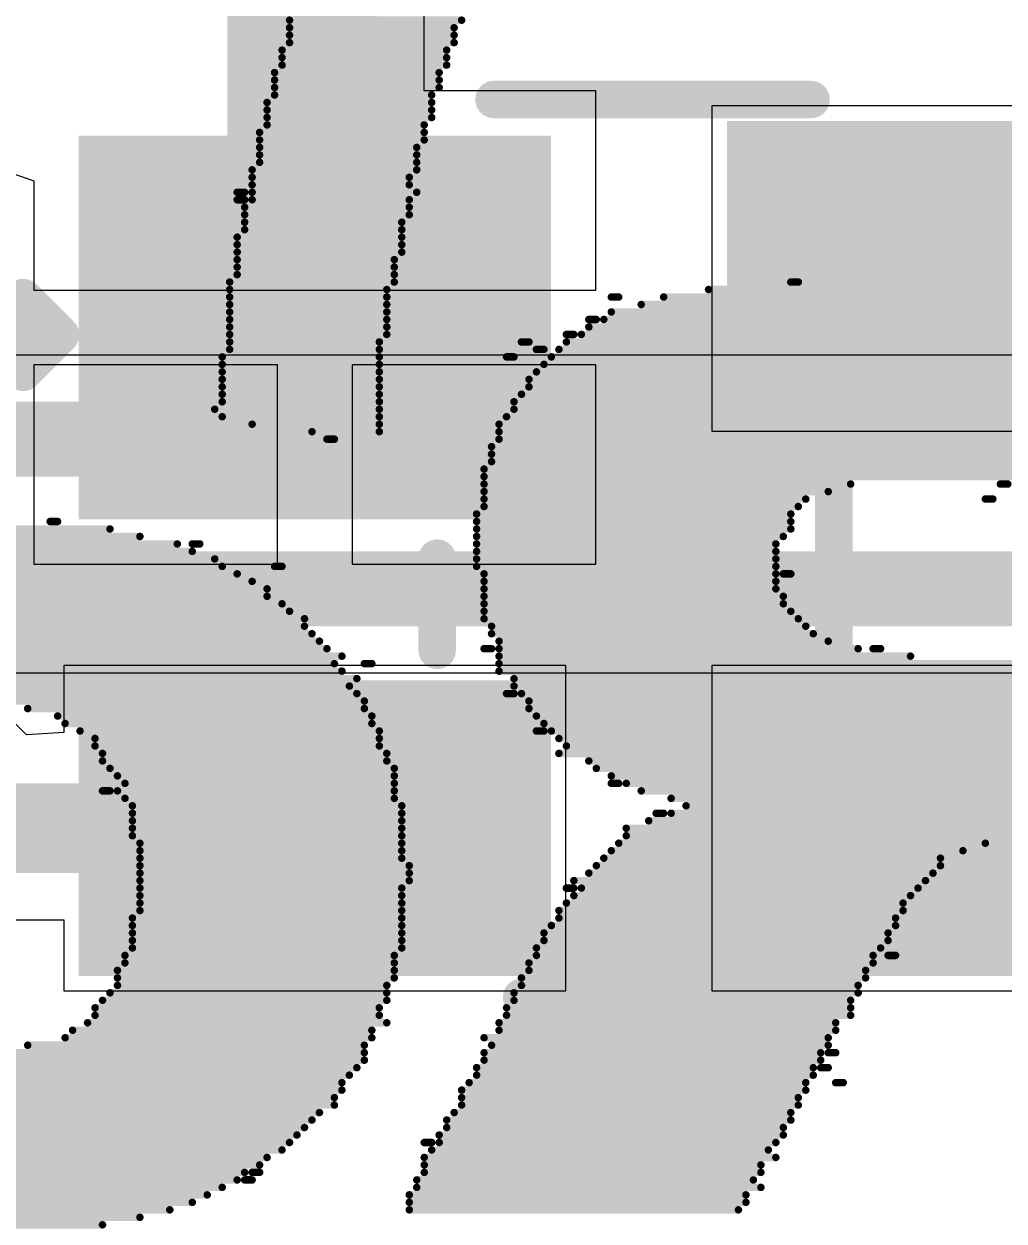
# Model space of a CAD drawing. Header units: millimetres. Extents: x -0.42 to 2.4, y -0.33 to 1.81.
# Drawn here: x 0.5075 to 0.6385, y 0.5815 to 0.7415 of the extents above; entities that cross this region are included whole.
import ezdxf

# ---------------------------------------------------------------- set-up
doc = ezdxf.new("R2010")
doc.units = ezdxf.units.MM
doc.header["$MEASUREMENT"] = 0
for name, color, linetype in [('BottomLayer', 5, 'Continuous'), ('BottomOverlay', 54, 'Continuous'), ('TopLayer', 1, 'Continuous'), ('TopOverlay', 2, 'Continuous'), ('TopPaste', 8, 'Continuous'), ('TopSolder', 216, 'Continuous')]:
    doc.layers.add(name, color=color, linetype=linetype)

# ---------------------------------------------------------------- blocks, each defined once
blk = doc.blocks.new('SOT_143_4__39')
at = {"layer": 'TopLayer'}
for points in [[(0.11417, 0.02362), (0.11417, -0.00787), (0.05906, -0.00787), (0.05906, 0.02362)], [(0.02756, 0.02165), (0.02756, -0.02165), (-0.02756, -0.02165), (-0.02756, 0.02165)], [(0.02756, -0.05118), (0.02756, -0.08268), (-0.02756, -0.08268), (-0.02756, -0.05118)], [(0.11417, -0.05118), (0.11417, -0.08268), (0.05906, -0.08268), (0.05906, -0.05118)]]:
    blk.add_hatch(color=1, dxfattribs=at).paths.add_polyline_path(points)
at = {"layer": 'TopPaste'}
for points in [[(0.11417, 0.02362), (0.11417, -0.00787), (0.05906, -0.00787), (0.05906, 0.02362)], [(0.02756, 0.02165), (0.02756, -0.02165), (-0.02756, -0.02165), (-0.02756, 0.02165)], [(0.02756, -0.05118), (0.02756, -0.08268), (-0.02756, -0.08268), (-0.02756, -0.05118)], [(0.11417, -0.05118), (0.11417, -0.08268), (0.05906, -0.08268), (0.05906, -0.05118)]]:
    blk.add_hatch(color=8, dxfattribs=at).paths.add_polyline_path(points)
at = {"layer": 'TopSolder'}
for points in [[(0.11817, 0.02762), (0.11817, -0.01187), (0.05506, -0.01187), (0.05506, 0.02762)], [(0.03156, 0.02565), (0.03156, -0.02565), (-0.03156, -0.02565), (-0.03156, 0.02565)], [(0.03156, -0.04718), (0.03156, -0.08668), (-0.03156, -0.08668), (-0.03156, -0.04718)], [(0.11817, -0.04718), (0.11817, -0.08668), (0.05506, -0.08668), (0.05506, -0.04718)]]:
    blk.add_hatch(color=216, dxfattribs=at).paths.add_polyline_path(points)
at = {"layer": 'TopOverlay', "const_width": 0.005}
for points in [[(0.02394, 0.03047), (0.06632, 0.03047)], [(-0.039, 0.004), (-0.034, -0.001)], [(-0.039, -0.006), (-0.039, 0.004)], [(-0.039, -0.006), (-0.034, -0.001)], [(0.06936, -0.04241), (0.06936, -0.01678)], [(0.01634, -0.04315), (0.01634, -0.03082)], [(0.02762, -0.08953), (0.06289, -0.08953)]]:
    blk.add_lwpolyline(points, dxfattribs=at)
at = {"layer": 'TopOverlay', "const_width": 0.0025}
for points in [[(0.02269, 0.03047, 1), (0.02519, 0.03047, 1)], [(0.06507, 0.03047, 1), (0.06757, 0.03047, 1)], [(-0.04025, 0.004, 1), (-0.03775, 0.004, 1)], [(-0.04025, 0.004, 1), (-0.03775, 0.004, 1)], [(-0.03525, -0.001, 1), (-0.03275, -0.001, 1)], [(-0.03525, -0.001, 1), (-0.03275, -0.001, 1)], [(-0.04025, -0.006, 1), (-0.03775, -0.006, 1)], [(-0.04025, -0.006, 1), (-0.03775, -0.006, 1)], [(0.06811, -0.01678, 1), (0.07061, -0.01678, 1)], [(0.01509, -0.03082, 1), (0.01759, -0.03082, 1)], [(0.06811, -0.04241, 1), (0.07061, -0.04241, 1)], [(0.01509, -0.04315, 1), (0.01759, -0.04315, 1)], [(0.02637, -0.08953, 1), (0.02887, -0.08953, 1)], [(0.06164, -0.08953, 1), (0.06414, -0.08953, 1)]]:
    blk.add_lwpolyline(points, format="xyb", close=True, dxfattribs=at)

msp = doc.modelspace()

# ---------------------------------------------------------------- linework, layer by layer
at = {"layer": 'BottomLayer'}
for p, q in [((0.65235, 0.69722), (0.47845, 0.69722)), ((0.47745, 0.65478), (0.64316, 0.65478))]:
    msp.add_line(p, q, dxfattribs=at)
at = {"layer": 'BottomLayer', "const_width": 0.01}
for points in [[(0.4738, 0.686), (0.657, 0.686)], [(0.4728, 0.666), (0.6478, 0.666)]]:
    msp.add_lwpolyline(points, dxfattribs=at)
at = {"layer": 'BottomOverlay', "const_width": 0.001}
for points in [[(0.543, 0.742), (0.566, 0.742)], [(0.543, 0.741), (0.565, 0.741)], [(0.543, 0.74), (0.565, 0.74)], [(0.543, 0.739), (0.565, 0.739)], [(0.542, 0.738), (0.564, 0.738)], [(0.542, 0.737), (0.564, 0.737)], [(0.542, 0.736), (0.564, 0.736)], [(0.541, 0.735), (0.563, 0.735)], [(0.541, 0.734), (0.563, 0.734)], [(0.541, 0.733), (0.563, 0.733)], [(0.54, 0.731), (0.562, 0.731)], [(0.541, 0.732), (0.562, 0.732)], [(0.54, 0.73), (0.562, 0.73)], [(0.54, 0.729), (0.562, 0.729)], [(0.54, 0.728), (0.561, 0.728)], [(0.539, 0.727), (0.561, 0.727)], [(0.539, 0.726), (0.561, 0.726)], [(0.539, 0.725), (0.56, 0.725)], [(0.539, 0.724), (0.56, 0.724)], [(0.539, 0.723), (0.56, 0.723)], [(0.538, 0.722), (0.56, 0.722)], [(0.538, 0.721), (0.559, 0.721)], [(0.538, 0.72), (0.559, 0.72)], [(0.536, 0.719), (0.537, 0.719)], [(0.536, 0.718), (0.537, 0.718)], [(0.538, 0.719), (0.56, 0.719)], [(0.538, 0.718), (0.559, 0.718)], [(0.537, 0.717), (0.559, 0.717)], [(0.537, 0.716), (0.559, 0.716)], [(0.537, 0.715), (0.558, 0.715)], [(0.537, 0.714), (0.558, 0.714)], [(0.536, 0.713), (0.558, 0.713)], [(0.536, 0.712), (0.558, 0.712)], [(0.536, 0.711), (0.558, 0.711)], [(0.536, 0.71), (0.557, 0.71)], [(0.536, 0.709), (0.557, 0.709)], [(0.535, 0.707), (0.557, 0.707)], [(0.536, 0.708), (0.557, 0.708)], [(0.61, 0.707), (0.611, 0.707)], [(0.535, 0.706), (0.556, 0.706)], [(0.599, 0.706), (0.681, 0.706)], [(0.535, 0.705), (0.556, 0.705)], [(0.535, 0.704), (0.556, 0.704)], [(0.586, 0.705), (0.587, 0.705)], [(0.59, 0.704), (0.681, 0.704)], [(0.593, 0.705), (0.681, 0.705)], [(0.535, 0.703), (0.556, 0.703)], [(0.535, 0.702), (0.556, 0.702)], [(0.583, 0.702), (0.584, 0.702)], [(0.585, 0.702), (0.681, 0.702)], [(0.586, 0.703), (0.681, 0.703)], [(0.535, 0.701), (0.556, 0.701)], [(0.583, 0.701), (0.681, 0.701)], [(0.535, 0.7), (0.556, 0.7)], [(0.535, 0.699), (0.555, 0.699)], [(0.574, 0.699), (0.575, 0.699)], [(0.58, 0.7), (0.581, 0.7)], [(0.58, 0.699), (0.681, 0.699)], [(0.582, 0.7), (0.681, 0.7)], [(0.535, 0.698), (0.555, 0.698)], [(0.576, 0.698), (0.577, 0.698)], [(0.579, 0.698), (0.681, 0.698)], [(0.534, 0.697), (0.555, 0.697)], [(0.534, 0.696), (0.555, 0.696)], [(0.572, 0.697), (0.573, 0.697)], [(0.577, 0.696), (0.681, 0.696)], [(0.578, 0.697), (0.681, 0.697)], [(0.534, 0.695), (0.555, 0.695)], [(0.534, 0.694), (0.555, 0.694)], [(0.575, 0.694), (0.681, 0.694)], [(0.576, 0.695), (0.681, 0.695)], [(0.534, 0.693), (0.555, 0.693)], [(0.575, 0.693), (0.681, 0.693)], [(0.534, 0.692), (0.555, 0.692)], [(0.534, 0.691), (0.555, 0.691)], [(0.573, 0.691), (0.681, 0.691)], [(0.574, 0.692), (0.681, 0.692)], [(0.533, 0.69), (0.555, 0.69)], [(0.573, 0.69), (0.681, 0.69)], [(0.534, 0.689), (0.555, 0.689)], [(0.538, 0.688), (0.555, 0.688)], [(0.571, 0.688), (0.681, 0.688)], [(0.572, 0.689), (0.681, 0.689)], [(0.546, 0.687), (0.555, 0.687)], [(0.548, 0.686), (0.549, 0.686)], [(0.571, 0.687), (0.681, 0.687)], [(0.571, 0.686), (0.681, 0.686)], [(0.57, 0.685), (0.681, 0.685)], [(0.57, 0.684), (0.681, 0.684)], [(0.57, 0.683), (0.681, 0.683)], [(0.569, 0.682), (0.681, 0.682)], [(0.569, 0.681), (0.681, 0.681)], [(0.569, 0.68), (0.618, 0.68)], [(0.638, 0.68), (0.639, 0.68)], [(0.569, 0.679), (0.615, 0.679)], [(0.569, 0.678), (0.612, 0.678)], [(0.636, 0.678), (0.637, 0.678)], [(0.569, 0.677), (0.611, 0.677)], [(0.511, 0.675), (0.512, 0.675)], [(0.568, 0.676), (0.61, 0.676)], [(0.568, 0.675), (0.61, 0.675)], [(0.492, 0.674), (0.519, 0.674)], [(0.568, 0.674), (0.61, 0.674)], [(0.485, 0.672), (0.528, 0.672)], [(0.489, 0.673), (0.523, 0.673)], [(0.53, 0.672), (0.531, 0.672)], [(0.568, 0.673), (0.609, 0.673)], [(0.568, 0.672), (0.608, 0.672)], [(0.48, 0.67), (0.533, 0.67)], [(0.483, 0.671), (0.53, 0.671)], [(0.568, 0.671), (0.608, 0.671)], [(0.568, 0.67), (0.608, 0.67)], [(0.477, 0.669), (0.534, 0.669)], [(0.541, 0.669), (0.542, 0.669)], [(0.568, 0.669), (0.608, 0.669)], [(0.475, 0.667), (0.538, 0.667)], [(0.476, 0.668), (0.536, 0.668)], [(0.569, 0.668), (0.608, 0.668)], [(0.569, 0.667), (0.608, 0.667)], [(0.609, 0.668), (0.61, 0.668)], [(0.472, 0.666), (0.54, 0.666)], [(0.569, 0.666), (0.608, 0.666)], [(0.47, 0.664), (0.542, 0.664)], [(0.472, 0.665), (0.54, 0.665)], [(0.569, 0.665), (0.609, 0.665)], [(0.569, 0.664), (0.609, 0.664)], [(0.468, 0.662), (0.545, 0.662)], [(0.469, 0.663), (0.543, 0.663)], [(0.569, 0.663), (0.61, 0.663)], [(0.569, 0.662), (0.611, 0.662)], [(0.467, 0.661), (0.545, 0.661)], [(0.57, 0.661), (0.612, 0.661)], [(0.465, 0.66), (0.546, 0.66)], [(0.465, 0.659), (0.547, 0.659)], [(0.57, 0.66), (0.613, 0.66)], [(0.571, 0.659), (0.615, 0.659)], [(0.464, 0.658), (0.548, 0.658)], [(0.569, 0.658), (0.57, 0.658)], [(0.571, 0.658), (0.619, 0.658)], [(0.621, 0.658), (0.622, 0.658)], [(0.462, 0.656), (0.549, 0.656)], [(0.463, 0.657), (0.55, 0.657)], [(0.553, 0.656), (0.554, 0.656)], [(0.571, 0.657), (0.626, 0.657)], [(0.571, 0.656), (0.681, 0.656)], [(0.461, 0.655), (0.55, 0.655)], [(0.461, 0.654), (0.552, 0.654)], [(0.571, 0.655), (0.681, 0.655)], [(0.573, 0.654), (0.681, 0.654)], [(0.461, 0.653), (0.551, 0.653)], [(0.573, 0.653), (0.681, 0.653)], [(0.46, 0.652), (0.552, 0.652)], [(0.46, 0.651), (0.553, 0.651)], [(0.572, 0.652), (0.573, 0.652)], [(0.574, 0.652), (0.681, 0.652)], [(0.575, 0.651), (0.681, 0.651)], [(0.508, 0.65), (0.553, 0.65)], [(0.575, 0.65), (0.681, 0.65)], [(0.512, 0.649), (0.554, 0.649)], [(0.513, 0.648), (0.554, 0.648)], [(0.576, 0.649), (0.681, 0.649)], [(0.577, 0.648), (0.681, 0.648)], [(0.515, 0.647), (0.555, 0.647)], [(0.517, 0.646), (0.555, 0.646)], [(0.576, 0.647), (0.577, 0.647)], [(0.578, 0.647), (0.681, 0.647)], [(0.579, 0.646), (0.681, 0.646)], [(0.517, 0.645), (0.555, 0.645)], [(0.58, 0.645), (0.681, 0.645)], [(0.518, 0.644), (0.556, 0.644)], [(0.518, 0.643), (0.556, 0.643)], [(0.579, 0.644), (0.681, 0.644)], [(0.583, 0.643), (0.681, 0.643)], [(0.519, 0.642), (0.557, 0.642)], [(0.584, 0.642), (0.681, 0.642)], [(0.52, 0.641), (0.557, 0.641)], [(0.521, 0.64), (0.557, 0.64)], [(0.586, 0.641), (0.681, 0.641)], [(0.586, 0.64), (0.587, 0.64)], [(0.588, 0.64), (0.681, 0.64)], [(0.518, 0.639), (0.519, 0.639)], [(0.52, 0.639), (0.557, 0.639)], [(0.521, 0.638), (0.557, 0.638)], [(0.59, 0.639), (0.681, 0.639)], [(0.594, 0.638), (0.681, 0.638)], [(0.522, 0.637), (0.558, 0.637)], [(0.596, 0.637), (0.681, 0.637)], [(0.522, 0.636), (0.558, 0.636)], [(0.522, 0.635), (0.558, 0.635)], [(0.591, 0.635), (0.681, 0.635)], [(0.592, 0.636), (0.593, 0.636)], [(0.594, 0.636), (0.681, 0.636)], [(0.522, 0.634), (0.558, 0.634)], [(0.588, 0.634), (0.681, 0.634)], [(0.522, 0.633), (0.558, 0.633)], [(0.523, 0.632), (0.558, 0.632)], [(0.587, 0.632), (0.636, 0.632)], [(0.588, 0.633), (0.681, 0.633)], [(0.523, 0.631), (0.558, 0.631)], [(0.523, 0.63), (0.558, 0.63)], [(0.585, 0.63), (0.63, 0.63)], [(0.586, 0.631), (0.633, 0.631)], [(0.523, 0.629), (0.559, 0.629)], [(0.584, 0.629), (0.63, 0.629)], [(0.523, 0.628), (0.559, 0.628)], [(0.523, 0.627), (0.559, 0.627)], [(0.581, 0.627), (0.628, 0.627)], [(0.583, 0.628), (0.629, 0.628)], [(0.523, 0.626), (0.558, 0.626)], [(0.58, 0.626), (0.581, 0.626)], [(0.582, 0.626), (0.627, 0.626)], [(0.523, 0.625), (0.558, 0.625)], [(0.523, 0.624), (0.558, 0.624)], [(0.58, 0.624), (0.625, 0.624)], [(0.581, 0.625), (0.626, 0.625)], [(0.522, 0.622), (0.558, 0.622)], [(0.523, 0.623), (0.558, 0.623)], [(0.579, 0.623), (0.625, 0.623)], [(0.579, 0.622), (0.624, 0.622)], [(0.522, 0.621), (0.558, 0.621)], [(0.578, 0.621), (0.624, 0.621)], [(0.522, 0.62), (0.558, 0.62)], [(0.522, 0.619), (0.558, 0.619)], [(0.577, 0.62), (0.623, 0.62)], [(0.577, 0.619), (0.623, 0.619)], [(0.522, 0.618), (0.558, 0.618)], [(0.576, 0.618), (0.622, 0.618)], [(0.521, 0.617), (0.557, 0.617)], [(0.521, 0.616), (0.557, 0.616)], [(0.575, 0.616), (0.621, 0.616)], [(0.576, 0.617), (0.621, 0.617)], [(0.623, 0.617), (0.624, 0.617)], [(0.52, 0.615), (0.557, 0.615)], [(0.52, 0.614), (0.557, 0.614)], [(0.574, 0.614), (0.62, 0.614)], [(0.575, 0.615), (0.62, 0.615)], [(0.52, 0.613), (0.556, 0.613)], [(0.574, 0.613), (0.619, 0.613)], [(0.518, 0.611), (0.556, 0.611)], [(0.519, 0.612), (0.556, 0.612)], [(0.573, 0.612), (0.619, 0.612)], [(0.573, 0.611), (0.618, 0.611)], [(0.517, 0.61), (0.555, 0.61)], [(0.572, 0.61), (0.618, 0.61)], [(0.516, 0.608), (0.556, 0.608)], [(0.517, 0.609), (0.555, 0.609)], [(0.571, 0.608), (0.616, 0.608)], [(0.572, 0.609), (0.618, 0.609)], [(0.513, 0.606), (0.554, 0.606)], [(0.514, 0.607), (0.554, 0.607)], [(0.569, 0.606), (0.615, 0.606)], [(0.571, 0.607), (0.616, 0.607)], [(0.508, 0.605), (0.553, 0.605)], [(0.57, 0.605), (0.615, 0.605)], [(0.46, 0.604), (0.553, 0.604)], [(0.46, 0.603), (0.553, 0.603)], [(0.569, 0.604), (0.614, 0.604)], [(0.569, 0.603), (0.614, 0.603)], [(0.615, 0.604), (0.616, 0.604)], [(0.461, 0.602), (0.552, 0.602)], [(0.568, 0.602), (0.613, 0.602)], [(0.614, 0.602), (0.615, 0.602)], [(0.462, 0.601), (0.551, 0.601)], [(0.462, 0.6), (0.55, 0.6)], [(0.567, 0.6), (0.612, 0.6)], [(0.568, 0.601), (0.613, 0.601)], [(0.616, 0.6), (0.617, 0.6)], [(0.462, 0.599), (0.55, 0.599)], [(0.464, 0.598), (0.549, 0.598)], [(0.566, 0.599), (0.612, 0.599)], [(0.566, 0.598), (0.611, 0.598)], [(0.464, 0.597), (0.549, 0.597)], [(0.566, 0.597), (0.611, 0.597)], [(0.465, 0.596), (0.547, 0.596)], [(0.466, 0.595), (0.546, 0.595)], [(0.564, 0.595), (0.61, 0.595)], [(0.565, 0.596), (0.61, 0.596)], [(0.468, 0.594), (0.545, 0.594)], [(0.564, 0.594), (0.609, 0.594)], [(0.469, 0.593), (0.544, 0.593)], [(0.47, 0.592), (0.543, 0.592)], [(0.561, 0.592), (0.562, 0.592)], [(0.563, 0.593), (0.609, 0.593)], [(0.563, 0.592), (0.608, 0.592)], [(0.471, 0.591), (0.542, 0.591)], [(0.472, 0.59), (0.54, 0.59)], [(0.561, 0.59), (0.608, 0.59)], [(0.562, 0.591), (0.607, 0.591)], [(0.473, 0.589), (0.539, 0.589)], [(0.561, 0.589), (0.606, 0.589)], [(0.475, 0.588), (0.537, 0.588)], [(0.477, 0.587), (0.536, 0.587)], [(0.537, 0.587), (0.538, 0.587)], [(0.538, 0.588), (0.539, 0.588)], [(0.56, 0.587), (0.605, 0.587)], [(0.561, 0.588), (0.606, 0.588)], [(0.479, 0.586), (0.534, 0.586)], [(0.56, 0.586), (0.606, 0.586)], [(0.481, 0.585), (0.532, 0.585)], [(0.483, 0.584), (0.53, 0.584)], [(0.559, 0.585), (0.604, 0.585)], [(0.559, 0.584), (0.604, 0.584)], [(0.486, 0.583), (0.527, 0.583)], [(0.489, 0.582), (0.523, 0.582)], [(0.559, 0.583), (0.603, 0.583)], [(0.494, 0.581), (0.518, 0.581)]]:
    msp.add_lwpolyline(points, dxfattribs=at)
at = {"layer": 'BottomOverlay', "const_width": 0.0005}
for points in [[(0.54275, 0.742, 1), (0.54325, 0.742, 1)], [(0.56575, 0.742, 1), (0.56625, 0.742, 1)], [(0.54275, 0.741, 1), (0.54325, 0.741, 1)], [(0.56475, 0.741, 1), (0.56525, 0.741, 1)], [(0.54275, 0.74, 1), (0.54325, 0.74, 1)], [(0.54275, 0.739, 1), (0.54325, 0.739, 1)], [(0.56475, 0.74, 1), (0.56525, 0.74, 1)], [(0.56475, 0.739, 1), (0.56525, 0.739, 1)], [(0.54175, 0.738, 1), (0.54225, 0.738, 1)], [(0.56375, 0.738, 1), (0.56425, 0.738, 1)], [(0.54175, 0.737, 1), (0.54225, 0.737, 1)], [(0.54175, 0.736, 1), (0.54225, 0.736, 1)], [(0.56375, 0.737, 1), (0.56425, 0.737, 1)], [(0.56375, 0.736, 1), (0.56425, 0.736, 1)], [(0.54075, 0.735, 1), (0.54125, 0.735, 1)], [(0.54075, 0.734, 1), (0.54125, 0.734, 1)], [(0.56275, 0.735, 1), (0.56325, 0.735, 1)], [(0.56275, 0.734, 1), (0.56325, 0.734, 1)], [(0.54075, 0.733, 1), (0.54125, 0.733, 1)], [(0.56275, 0.733, 1), (0.56325, 0.733, 1)], [(0.53975, 0.731, 1), (0.54025, 0.731, 1)], [(0.54075, 0.732, 1), (0.54125, 0.732, 1)], [(0.56175, 0.732, 1), (0.56225, 0.732, 1)], [(0.56175, 0.731, 1), (0.56225, 0.731, 1)], [(0.53975, 0.73, 1), (0.54025, 0.73, 1)], [(0.56175, 0.73, 1), (0.56225, 0.73, 1)], [(0.53975, 0.729, 1), (0.54025, 0.729, 1)], [(0.53975, 0.728, 1), (0.54025, 0.728, 1)], [(0.56075, 0.728, 1), (0.56125, 0.728, 1)], [(0.56175, 0.729, 1), (0.56225, 0.729, 1)], [(0.53875, 0.727, 1), (0.53925, 0.727, 1)], [(0.53875, 0.726, 1), (0.53925, 0.726, 1)], [(0.56075, 0.727, 1), (0.56125, 0.727, 1)], [(0.56075, 0.726, 1), (0.56125, 0.726, 1)], [(0.53875, 0.725, 1), (0.53925, 0.725, 1)], [(0.55975, 0.725, 1), (0.56025, 0.725, 1)], [(0.53875, 0.724, 1), (0.53925, 0.724, 1)], [(0.53875, 0.723, 1), (0.53925, 0.723, 1)], [(0.55975, 0.724, 1), (0.56025, 0.724, 1)], [(0.55975, 0.723, 1), (0.56025, 0.723, 1)], [(0.53775, 0.722, 1), (0.53825, 0.722, 1)], [(0.55975, 0.722, 1), (0.56025, 0.722, 1)], [(0.53775, 0.721, 1), (0.53825, 0.721, 1)], [(0.53775, 0.72, 1), (0.53825, 0.72, 1)], [(0.55875, 0.721, 1), (0.55925, 0.721, 1)], [(0.55875, 0.72, 1), (0.55925, 0.72, 1)], [(0.53575, 0.719, 1), (0.53625, 0.719, 1)], [(0.53575, 0.718, 1), (0.53625, 0.718, 1)], [(0.53675, 0.719, 1), (0.53725, 0.719, 1)], [(0.53675, 0.718, 1), (0.53725, 0.718, 1)], [(0.53775, 0.719, 1), (0.53825, 0.719, 1)], [(0.53775, 0.718, 1), (0.53825, 0.718, 1)], [(0.55875, 0.718, 1), (0.55925, 0.718, 1)], [(0.55975, 0.719, 1), (0.56025, 0.719, 1)], [(0.53675, 0.717, 1), (0.53725, 0.717, 1)], [(0.55875, 0.717, 1), (0.55925, 0.717, 1)], [(0.53675, 0.716, 1), (0.53725, 0.716, 1)], [(0.53675, 0.715, 1), (0.53725, 0.715, 1)], [(0.55775, 0.715, 1), (0.55825, 0.715, 1)], [(0.55875, 0.716, 1), (0.55925, 0.716, 1)], [(0.53675, 0.714, 1), (0.53725, 0.714, 1)], [(0.55775, 0.714, 1), (0.55825, 0.714, 1)], [(0.53575, 0.713, 1), (0.53625, 0.713, 1)], [(0.53575, 0.712, 1), (0.53625, 0.712, 1)], [(0.55775, 0.713, 1), (0.55825, 0.713, 1)], [(0.55775, 0.712, 1), (0.55825, 0.712, 1)], [(0.53575, 0.711, 1), (0.53625, 0.711, 1)], [(0.53575, 0.71, 1), (0.53625, 0.71, 1)], [(0.55675, 0.71, 1), (0.55725, 0.71, 1)], [(0.55775, 0.711, 1), (0.55825, 0.711, 1)], [(0.53575, 0.709, 1), (0.53625, 0.709, 1)], [(0.55675, 0.709, 1), (0.55725, 0.709, 1)], [(0.53475, 0.707, 1), (0.53525, 0.707, 1)], [(0.53575, 0.708, 1), (0.53625, 0.708, 1)], [(0.55675, 0.708, 1), (0.55725, 0.708, 1)], [(0.55675, 0.707, 1), (0.55725, 0.707, 1)], [(0.60975, 0.707, 1), (0.61025, 0.707, 1)], [(0.61075, 0.707, 1), (0.61125, 0.707, 1)], [(0.53475, 0.706, 1), (0.53525, 0.706, 1)], [(0.55575, 0.706, 1), (0.55625, 0.706, 1)], [(0.59875, 0.706, 1), (0.59925, 0.706, 1)], [(0.53475, 0.705, 1), (0.53525, 0.705, 1)], [(0.53475, 0.704, 1), (0.53525, 0.704, 1)], [(0.55575, 0.705, 1), (0.55625, 0.705, 1)], [(0.55575, 0.704, 1), (0.55625, 0.704, 1)], [(0.58575, 0.705, 1), (0.58625, 0.705, 1)], [(0.58675, 0.705, 1), (0.58725, 0.705, 1)], [(0.58975, 0.704, 1), (0.59025, 0.704, 1)], [(0.59275, 0.705, 1), (0.59325, 0.705, 1)], [(0.53475, 0.703, 1), (0.53525, 0.703, 1)], [(0.53475, 0.702, 1), (0.53525, 0.702, 1)], [(0.55575, 0.703, 1), (0.55625, 0.703, 1)], [(0.55575, 0.702, 1), (0.55625, 0.702, 1)], [(0.58275, 0.702, 1), (0.58325, 0.702, 1)], [(0.58375, 0.702, 1), (0.58425, 0.702, 1)], [(0.58475, 0.702, 1), (0.58525, 0.702, 1)], [(0.58575, 0.703, 1), (0.58625, 0.703, 1)], [(0.53475, 0.701, 1), (0.53525, 0.701, 1)], [(0.55575, 0.701, 1), (0.55625, 0.701, 1)], [(0.58275, 0.701, 1), (0.58325, 0.701, 1)], [(0.53475, 0.7, 1), (0.53525, 0.7, 1)], [(0.53475, 0.699, 1), (0.53525, 0.699, 1)], [(0.55475, 0.699, 1), (0.55525, 0.699, 1)], [(0.55575, 0.7, 1), (0.55625, 0.7, 1)], [(0.57375, 0.699, 1), (0.57425, 0.699, 1)], [(0.57475, 0.699, 1), (0.57525, 0.699, 1)], [(0.57975, 0.7, 1), (0.58025, 0.7, 1)], [(0.57975, 0.699, 1), (0.58025, 0.699, 1)], [(0.58075, 0.7, 1), (0.58125, 0.7, 1)], [(0.58175, 0.7, 1), (0.58225, 0.7, 1)], [(0.53475, 0.698, 1), (0.53525, 0.698, 1)], [(0.55475, 0.698, 1), (0.55525, 0.698, 1)], [(0.57575, 0.698, 1), (0.57625, 0.698, 1)], [(0.57675, 0.698, 1), (0.57725, 0.698, 1)], [(0.57875, 0.698, 1), (0.57925, 0.698, 1)], [(0.53375, 0.697, 1), (0.53425, 0.697, 1)], [(0.53375, 0.696, 1), (0.53425, 0.696, 1)], [(0.55475, 0.697, 1), (0.55525, 0.697, 1)], [(0.55475, 0.696, 1), (0.55525, 0.696, 1)], [(0.57175, 0.697, 1), (0.57225, 0.697, 1)], [(0.57275, 0.697, 1), (0.57325, 0.697, 1)], [(0.57675, 0.696, 1), (0.57725, 0.696, 1)], [(0.57775, 0.697, 1), (0.57825, 0.697, 1)], [(0.53375, 0.695, 1), (0.53425, 0.695, 1)], [(0.53375, 0.694, 1), (0.53425, 0.694, 1)], [(0.55475, 0.695, 1), (0.55525, 0.695, 1)], [(0.55475, 0.694, 1), (0.55525, 0.694, 1)], [(0.57475, 0.694, 1), (0.57525, 0.694, 1)], [(0.57575, 0.695, 1), (0.57625, 0.695, 1)], [(0.53375, 0.693, 1), (0.53425, 0.693, 1)], [(0.55475, 0.693, 1), (0.55525, 0.693, 1)], [(0.57475, 0.693, 1), (0.57525, 0.693, 1)], [(0.53375, 0.692, 1), (0.53425, 0.692, 1)], [(0.53375, 0.691, 1), (0.53425, 0.691, 1)], [(0.55475, 0.692, 1), (0.55525, 0.692, 1)], [(0.55475, 0.691, 1), (0.55525, 0.691, 1)], [(0.57275, 0.691, 1), (0.57325, 0.691, 1)], [(0.57375, 0.692, 1), (0.57425, 0.692, 1)], [(0.53275, 0.69, 1), (0.53325, 0.69, 1)], [(0.55475, 0.69, 1), (0.55525, 0.69, 1)], [(0.57275, 0.69, 1), (0.57325, 0.69, 1)], [(0.53375, 0.689, 1), (0.53425, 0.689, 1)], [(0.53775, 0.688, 1), (0.53825, 0.688, 1)], [(0.55475, 0.689, 1), (0.55525, 0.689, 1)], [(0.55475, 0.688, 1), (0.55525, 0.688, 1)], [(0.57075, 0.688, 1), (0.57125, 0.688, 1)], [(0.57175, 0.689, 1), (0.57225, 0.689, 1)], [(0.54575, 0.687, 1), (0.54625, 0.687, 1)], [(0.54775, 0.686, 1), (0.54825, 0.686, 1)], [(0.54875, 0.686, 1), (0.54925, 0.686, 1)], [(0.55475, 0.687, 1), (0.55525, 0.687, 1)], [(0.57075, 0.687, 1), (0.57125, 0.687, 1)], [(0.57075, 0.686, 1), (0.57125, 0.686, 1)], [(0.56975, 0.685, 1), (0.57025, 0.685, 1)], [(0.56975, 0.684, 1), (0.57025, 0.684, 1)], [(0.56975, 0.683, 1), (0.57025, 0.683, 1)], [(0.56875, 0.682, 1), (0.56925, 0.682, 1)], [(0.56875, 0.681, 1), (0.56925, 0.681, 1)], [(0.56875, 0.68, 1), (0.56925, 0.68, 1)], [(0.61775, 0.68, 1), (0.61825, 0.68, 1)], [(0.63775, 0.68, 1), (0.63825, 0.68, 1)], [(0.63875, 0.68, 1), (0.63925, 0.68, 1)], [(0.56875, 0.679, 1), (0.56925, 0.679, 1)], [(0.56875, 0.678, 1), (0.56925, 0.678, 1)], [(0.61175, 0.678, 1), (0.61225, 0.678, 1)], [(0.61475, 0.679, 1), (0.61525, 0.679, 1)], [(0.63575, 0.678, 1), (0.63625, 0.678, 1)], [(0.63675, 0.678, 1), (0.63725, 0.678, 1)], [(0.56875, 0.677, 1), (0.56925, 0.677, 1)], [(0.61075, 0.677, 1), (0.61125, 0.677, 1)], [(0.51075, 0.675, 1), (0.51125, 0.675, 1)], [(0.51175, 0.675, 1), (0.51225, 0.675, 1)], [(0.56775, 0.676, 1), (0.56825, 0.676, 1)], [(0.56775, 0.675, 1), (0.56825, 0.675, 1)], [(0.60975, 0.676, 1), (0.61025, 0.676, 1)], [(0.60975, 0.675, 1), (0.61025, 0.675, 1)], [(0.51875, 0.674, 1), (0.51925, 0.674, 1)], [(0.56775, 0.674, 1), (0.56825, 0.674, 1)], [(0.60975, 0.674, 1), (0.61025, 0.674, 1)], [(0.52275, 0.673, 1), (0.52325, 0.673, 1)], [(0.52775, 0.672, 1), (0.52825, 0.672, 1)], [(0.52975, 0.672, 1), (0.53025, 0.672, 1)], [(0.53075, 0.672, 1), (0.53125, 0.672, 1)], [(0.56775, 0.673, 1), (0.56825, 0.673, 1)], [(0.56775, 0.672, 1), (0.56825, 0.672, 1)], [(0.60775, 0.672, 1), (0.60825, 0.672, 1)], [(0.60875, 0.673, 1), (0.60925, 0.673, 1)], [(0.52975, 0.671, 1), (0.53025, 0.671, 1)], [(0.53275, 0.67, 1), (0.53325, 0.67, 1)], [(0.56775, 0.671, 1), (0.56825, 0.671, 1)], [(0.56775, 0.67, 1), (0.56825, 0.67, 1)], [(0.60775, 0.671, 1), (0.60825, 0.671, 1)], [(0.60775, 0.67, 1), (0.60825, 0.67, 1)], [(0.53375, 0.669, 1), (0.53425, 0.669, 1)], [(0.54075, 0.669, 1), (0.54125, 0.669, 1)], [(0.54175, 0.669, 1), (0.54225, 0.669, 1)], [(0.56775, 0.669, 1), (0.56825, 0.669, 1)], [(0.60775, 0.669, 1), (0.60825, 0.669, 1)], [(0.53575, 0.668, 1), (0.53625, 0.668, 1)], [(0.53775, 0.667, 1), (0.53825, 0.667, 1)], [(0.56875, 0.668, 1), (0.56925, 0.668, 1)], [(0.56875, 0.667, 1), (0.56925, 0.667, 1)], [(0.60775, 0.668, 1), (0.60825, 0.668, 1)], [(0.60775, 0.667, 1), (0.60825, 0.667, 1)], [(0.60875, 0.668, 1), (0.60925, 0.668, 1)], [(0.60975, 0.668, 1), (0.61025, 0.668, 1)], [(0.53975, 0.666, 1), (0.54025, 0.666, 1)], [(0.56875, 0.666, 1), (0.56925, 0.666, 1)], [(0.60775, 0.666, 1), (0.60825, 0.666, 1)], [(0.53975, 0.665, 1), (0.54025, 0.665, 1)], [(0.54175, 0.664, 1), (0.54225, 0.664, 1)], [(0.56875, 0.665, 1), (0.56925, 0.665, 1)], [(0.56875, 0.664, 1), (0.56925, 0.664, 1)], [(0.60875, 0.665, 1), (0.60925, 0.665, 1)], [(0.60875, 0.664, 1), (0.60925, 0.664, 1)], [(0.54275, 0.663, 1), (0.54325, 0.663, 1)], [(0.54475, 0.662, 1), (0.54525, 0.662, 1)], [(0.56875, 0.663, 1), (0.56925, 0.663, 1)], [(0.56875, 0.662, 1), (0.56925, 0.662, 1)], [(0.60975, 0.663, 1), (0.61025, 0.663, 1)], [(0.61075, 0.662, 1), (0.61125, 0.662, 1)], [(0.54475, 0.661, 1), (0.54525, 0.661, 1)], [(0.56975, 0.661, 1), (0.57025, 0.661, 1)], [(0.61175, 0.661, 1), (0.61225, 0.661, 1)], [(0.54575, 0.66, 1), (0.54625, 0.66, 1)], [(0.54675, 0.659, 1), (0.54725, 0.659, 1)], [(0.56975, 0.66, 1), (0.57025, 0.66, 1)], [(0.57075, 0.659, 1), (0.57125, 0.659, 1)], [(0.61275, 0.66, 1), (0.61325, 0.66, 1)], [(0.61475, 0.659, 1), (0.61525, 0.659, 1)], [(0.54775, 0.658, 1), (0.54825, 0.658, 1)], [(0.56875, 0.658, 1), (0.56925, 0.658, 1)], [(0.56975, 0.658, 1), (0.57025, 0.658, 1)], [(0.57075, 0.658, 1), (0.57125, 0.658, 1)], [(0.61875, 0.658, 1), (0.61925, 0.658, 1)], [(0.62075, 0.658, 1), (0.62125, 0.658, 1)], [(0.62175, 0.658, 1), (0.62225, 0.658, 1)], [(0.54875, 0.656, 1), (0.54925, 0.656, 1)], [(0.54975, 0.657, 1), (0.55025, 0.657, 1)], [(0.55275, 0.656, 1), (0.55325, 0.656, 1)], [(0.55375, 0.656, 1), (0.55425, 0.656, 1)], [(0.57075, 0.657, 1), (0.57125, 0.657, 1)], [(0.57075, 0.656, 1), (0.57125, 0.656, 1)], [(0.62575, 0.657, 1), (0.62625, 0.657, 1)], [(0.54975, 0.655, 1), (0.55025, 0.655, 1)], [(0.55175, 0.654, 1), (0.55225, 0.654, 1)], [(0.57075, 0.655, 1), (0.57125, 0.655, 1)], [(0.57275, 0.654, 1), (0.57325, 0.654, 1)], [(0.55075, 0.653, 1), (0.55125, 0.653, 1)], [(0.57275, 0.653, 1), (0.57325, 0.653, 1)], [(0.55175, 0.652, 1), (0.55225, 0.652, 1)], [(0.55275, 0.651, 1), (0.55325, 0.651, 1)], [(0.57175, 0.652, 1), (0.57225, 0.652, 1)], [(0.57275, 0.652, 1), (0.57325, 0.652, 1)], [(0.57375, 0.652, 1), (0.57425, 0.652, 1)], [(0.57475, 0.651, 1), (0.57525, 0.651, 1)], [(0.50775, 0.65, 1), (0.50825, 0.65, 1)], [(0.55275, 0.65, 1), (0.55325, 0.65, 1)], [(0.57475, 0.65, 1), (0.57525, 0.65, 1)], [(0.51175, 0.649, 1), (0.51225, 0.649, 1)], [(0.51275, 0.648, 1), (0.51325, 0.648, 1)], [(0.55375, 0.649, 1), (0.55425, 0.649, 1)], [(0.55375, 0.648, 1), (0.55425, 0.648, 1)], [(0.57575, 0.649, 1), (0.57625, 0.649, 1)], [(0.57675, 0.648, 1), (0.57725, 0.648, 1)], [(0.51475, 0.647, 1), (0.51525, 0.647, 1)], [(0.51675, 0.646, 1), (0.51725, 0.646, 1)], [(0.55475, 0.647, 1), (0.55525, 0.647, 1)], [(0.55475, 0.646, 1), (0.55525, 0.646, 1)], [(0.57575, 0.647, 1), (0.57625, 0.647, 1)], [(0.57675, 0.647, 1), (0.57725, 0.647, 1)], [(0.57775, 0.647, 1), (0.57825, 0.647, 1)], [(0.57875, 0.646, 1), (0.57925, 0.646, 1)], [(0.51675, 0.645, 1), (0.51725, 0.645, 1)], [(0.55475, 0.645, 1), (0.55525, 0.645, 1)], [(0.57975, 0.645, 1), (0.58025, 0.645, 1)], [(0.51775, 0.644, 1), (0.51825, 0.644, 1)], [(0.51775, 0.643, 1), (0.51825, 0.643, 1)], [(0.55575, 0.644, 1), (0.55625, 0.644, 1)], [(0.55575, 0.643, 1), (0.55625, 0.643, 1)], [(0.57875, 0.644, 1), (0.57925, 0.644, 1)], [(0.58275, 0.643, 1), (0.58325, 0.643, 1)], [(0.51875, 0.642, 1), (0.51925, 0.642, 1)], [(0.55675, 0.642, 1), (0.55725, 0.642, 1)], [(0.58375, 0.642, 1), (0.58425, 0.642, 1)], [(0.51975, 0.641, 1), (0.52025, 0.641, 1)], [(0.52075, 0.64, 1), (0.52125, 0.64, 1)], [(0.55675, 0.641, 1), (0.55725, 0.641, 1)], [(0.55675, 0.64, 1), (0.55725, 0.64, 1)], [(0.58575, 0.641, 1), (0.58625, 0.641, 1)], [(0.58575, 0.64, 1), (0.58625, 0.64, 1)], [(0.58675, 0.64, 1), (0.58725, 0.64, 1)], [(0.58775, 0.64, 1), (0.58825, 0.64, 1)], [(0.51775, 0.639, 1), (0.51825, 0.639, 1)], [(0.51875, 0.639, 1), (0.51925, 0.639, 1)], [(0.51975, 0.639, 1), (0.52025, 0.639, 1)], [(0.52075, 0.638, 1), (0.52125, 0.638, 1)], [(0.55675, 0.639, 1), (0.55725, 0.639, 1)], [(0.55675, 0.638, 1), (0.55725, 0.638, 1)], [(0.58975, 0.639, 1), (0.59025, 0.639, 1)], [(0.59375, 0.638, 1), (0.59425, 0.638, 1)], [(0.52175, 0.637, 1), (0.52225, 0.637, 1)], [(0.55775, 0.637, 1), (0.55825, 0.637, 1)], [(0.59575, 0.637, 1), (0.59625, 0.637, 1)], [(0.52175, 0.636, 1), (0.52225, 0.636, 1)], [(0.52175, 0.635, 1), (0.52225, 0.635, 1)], [(0.55775, 0.636, 1), (0.55825, 0.636, 1)], [(0.55775, 0.635, 1), (0.55825, 0.635, 1)], [(0.59075, 0.635, 1), (0.59125, 0.635, 1)], [(0.59175, 0.636, 1), (0.59225, 0.636, 1)], [(0.59275, 0.636, 1), (0.59325, 0.636, 1)], [(0.59375, 0.636, 1), (0.59425, 0.636, 1)], [(0.52175, 0.634, 1), (0.52225, 0.634, 1)], [(0.55775, 0.634, 1), (0.55825, 0.634, 1)], [(0.58775, 0.634, 1), (0.58825, 0.634, 1)], [(0.52175, 0.633, 1), (0.52225, 0.633, 1)], [(0.52275, 0.632, 1), (0.52325, 0.632, 1)], [(0.55775, 0.633, 1), (0.55825, 0.633, 1)], [(0.55775, 0.632, 1), (0.55825, 0.632, 1)], [(0.58675, 0.632, 1), (0.58725, 0.632, 1)], [(0.58775, 0.633, 1), (0.58825, 0.633, 1)], [(0.63575, 0.632, 1), (0.63625, 0.632, 1)], [(0.52275, 0.631, 1), (0.52325, 0.631, 1)], [(0.52275, 0.63, 1), (0.52325, 0.63, 1)], [(0.55775, 0.631, 1), (0.55825, 0.631, 1)], [(0.55775, 0.63, 1), (0.55825, 0.63, 1)], [(0.58475, 0.63, 1), (0.58525, 0.63, 1)], [(0.58575, 0.631, 1), (0.58625, 0.631, 1)], [(0.62975, 0.63, 1), (0.63025, 0.63, 1)], [(0.63275, 0.631, 1), (0.63325, 0.631, 1)], [(0.52275, 0.629, 1), (0.52325, 0.629, 1)], [(0.55875, 0.629, 1), (0.55925, 0.629, 1)], [(0.58375, 0.629, 1), (0.58425, 0.629, 1)], [(0.62975, 0.629, 1), (0.63025, 0.629, 1)], [(0.52275, 0.628, 1), (0.52325, 0.628, 1)], [(0.52275, 0.627, 1), (0.52325, 0.627, 1)], [(0.55875, 0.628, 1), (0.55925, 0.628, 1)], [(0.55875, 0.627, 1), (0.55925, 0.627, 1)], [(0.58075, 0.627, 1), (0.58125, 0.627, 1)], [(0.58275, 0.628, 1), (0.58325, 0.628, 1)], [(0.62775, 0.627, 1), (0.62825, 0.627, 1)], [(0.62875, 0.628, 1), (0.62925, 0.628, 1)], [(0.52275, 0.626, 1), (0.52325, 0.626, 1)], [(0.55775, 0.626, 1), (0.55825, 0.626, 1)], [(0.57975, 0.626, 1), (0.58025, 0.626, 1)], [(0.58075, 0.626, 1), (0.58125, 0.626, 1)], [(0.58175, 0.626, 1), (0.58225, 0.626, 1)], [(0.62675, 0.626, 1), (0.62725, 0.626, 1)], [(0.52275, 0.625, 1), (0.52325, 0.625, 1)], [(0.52275, 0.624, 1), (0.52325, 0.624, 1)], [(0.55775, 0.625, 1), (0.55825, 0.625, 1)], [(0.55775, 0.624, 1), (0.55825, 0.624, 1)], [(0.57975, 0.624, 1), (0.58025, 0.624, 1)], [(0.58075, 0.625, 1), (0.58125, 0.625, 1)], [(0.62475, 0.624, 1), (0.62525, 0.624, 1)], [(0.62575, 0.625, 1), (0.62625, 0.625, 1)], [(0.52175, 0.622, 1), (0.52225, 0.622, 1)], [(0.52275, 0.623, 1), (0.52325, 0.623, 1)], [(0.55775, 0.623, 1), (0.55825, 0.623, 1)], [(0.55775, 0.622, 1), (0.55825, 0.622, 1)], [(0.57875, 0.623, 1), (0.57925, 0.623, 1)], [(0.57875, 0.622, 1), (0.57925, 0.622, 1)], [(0.62375, 0.622, 1), (0.62425, 0.622, 1)], [(0.62475, 0.623, 1), (0.62525, 0.623, 1)], [(0.52175, 0.621, 1), (0.52225, 0.621, 1)], [(0.55775, 0.621, 1), (0.55825, 0.621, 1)], [(0.57775, 0.621, 1), (0.57825, 0.621, 1)], [(0.62375, 0.621, 1), (0.62425, 0.621, 1)], [(0.52175, 0.62, 1), (0.52225, 0.62, 1)], [(0.52175, 0.619, 1), (0.52225, 0.619, 1)], [(0.55775, 0.62, 1), (0.55825, 0.62, 1)], [(0.55775, 0.619, 1), (0.55825, 0.619, 1)], [(0.57675, 0.62, 1), (0.57725, 0.62, 1)], [(0.57675, 0.619, 1), (0.57725, 0.619, 1)], [(0.62275, 0.62, 1), (0.62325, 0.62, 1)], [(0.62275, 0.619, 1), (0.62325, 0.619, 1)], [(0.52175, 0.618, 1), (0.52225, 0.618, 1)], [(0.55775, 0.618, 1), (0.55825, 0.618, 1)], [(0.57575, 0.618, 1), (0.57625, 0.618, 1)], [(0.62175, 0.618, 1), (0.62225, 0.618, 1)], [(0.52075, 0.617, 1), (0.52125, 0.617, 1)], [(0.52075, 0.616, 1), (0.52125, 0.616, 1)], [(0.55675, 0.617, 1), (0.55725, 0.617, 1)], [(0.55675, 0.616, 1), (0.55725, 0.616, 1)], [(0.57475, 0.616, 1), (0.57525, 0.616, 1)], [(0.57575, 0.617, 1), (0.57625, 0.617, 1)], [(0.62075, 0.617, 1), (0.62125, 0.617, 1)], [(0.62075, 0.616, 1), (0.62125, 0.616, 1)], [(0.62275, 0.617, 1), (0.62325, 0.617, 1)], [(0.62375, 0.617, 1), (0.62425, 0.617, 1)], [(0.51975, 0.615, 1), (0.52025, 0.615, 1)], [(0.51975, 0.614, 1), (0.52025, 0.614, 1)], [(0.55675, 0.615, 1), (0.55725, 0.615, 1)], [(0.55675, 0.614, 1), (0.55725, 0.614, 1)], [(0.57375, 0.614, 1), (0.57425, 0.614, 1)], [(0.57475, 0.615, 1), (0.57525, 0.615, 1)], [(0.61975, 0.615, 1), (0.62025, 0.615, 1)], [(0.61975, 0.614, 1), (0.62025, 0.614, 1)], [(0.51975, 0.613, 1), (0.52025, 0.613, 1)], [(0.55575, 0.613, 1), (0.55625, 0.613, 1)], [(0.57375, 0.613, 1), (0.57425, 0.613, 1)], [(0.61875, 0.613, 1), (0.61925, 0.613, 1)], [(0.51775, 0.611, 1), (0.51825, 0.611, 1)], [(0.51875, 0.612, 1), (0.51925, 0.612, 1)], [(0.55575, 0.612, 1), (0.55625, 0.612, 1)], [(0.55575, 0.611, 1), (0.55625, 0.611, 1)], [(0.57275, 0.612, 1), (0.57325, 0.612, 1)], [(0.57275, 0.611, 1), (0.57325, 0.611, 1)], [(0.61775, 0.611, 1), (0.61825, 0.611, 1)], [(0.61875, 0.612, 1), (0.61925, 0.612, 1)], [(0.51675, 0.61, 1), (0.51725, 0.61, 1)], [(0.55475, 0.61, 1), (0.55525, 0.61, 1)], [(0.57175, 0.61, 1), (0.57225, 0.61, 1)], [(0.61775, 0.61, 1), (0.61825, 0.61, 1)], [(0.51575, 0.608, 1), (0.51625, 0.608, 1)], [(0.51675, 0.609, 1), (0.51725, 0.609, 1)], [(0.55475, 0.609, 1), (0.55525, 0.609, 1)], [(0.55575, 0.608, 1), (0.55625, 0.608, 1)], [(0.57075, 0.608, 1), (0.57125, 0.608, 1)], [(0.57175, 0.609, 1), (0.57225, 0.609, 1)], [(0.61575, 0.608, 1), (0.61625, 0.608, 1)], [(0.61775, 0.609, 1), (0.61825, 0.609, 1)], [(0.51275, 0.606, 1), (0.51325, 0.606, 1)], [(0.51375, 0.607, 1), (0.51425, 0.607, 1)], [(0.55375, 0.607, 1), (0.55425, 0.607, 1)], [(0.55375, 0.606, 1), (0.55425, 0.606, 1)], [(0.56875, 0.606, 1), (0.56925, 0.606, 1)], [(0.57075, 0.607, 1), (0.57125, 0.607, 1)], [(0.61475, 0.606, 1), (0.61525, 0.606, 1)], [(0.61575, 0.607, 1), (0.61625, 0.607, 1)], [(0.50775, 0.605, 1), (0.50825, 0.605, 1)], [(0.55275, 0.605, 1), (0.55325, 0.605, 1)], [(0.56975, 0.605, 1), (0.57025, 0.605, 1)], [(0.61475, 0.605, 1), (0.61525, 0.605, 1)], [(0.55275, 0.604, 1), (0.55325, 0.604, 1)], [(0.55275, 0.603, 1), (0.55325, 0.603, 1)], [(0.56875, 0.604, 1), (0.56925, 0.604, 1)], [(0.56875, 0.603, 1), (0.56925, 0.603, 1)], [(0.61375, 0.604, 1), (0.61425, 0.604, 1)], [(0.61375, 0.603, 1), (0.61425, 0.603, 1)], [(0.61475, 0.604, 1), (0.61525, 0.604, 1)], [(0.61575, 0.604, 1), (0.61625, 0.604, 1)], [(0.55175, 0.602, 1), (0.55225, 0.602, 1)], [(0.56775, 0.602, 1), (0.56825, 0.602, 1)], [(0.61275, 0.602, 1), (0.61325, 0.602, 1)], [(0.61375, 0.602, 1), (0.61425, 0.602, 1)], [(0.61475, 0.602, 1), (0.61525, 0.602, 1)], [(0.54975, 0.6, 1), (0.55025, 0.6, 1)], [(0.55075, 0.601, 1), (0.55125, 0.601, 1)], [(0.56675, 0.6, 1), (0.56725, 0.6, 1)], [(0.56775, 0.601, 1), (0.56825, 0.601, 1)], [(0.61175, 0.6, 1), (0.61225, 0.6, 1)], [(0.61275, 0.601, 1), (0.61325, 0.601, 1)], [(0.61575, 0.6, 1), (0.61625, 0.6, 1)], [(0.61675, 0.6, 1), (0.61725, 0.6, 1)], [(0.54875, 0.598, 1), (0.54925, 0.598, 1)], [(0.54975, 0.599, 1), (0.55025, 0.599, 1)], [(0.56575, 0.599, 1), (0.56625, 0.599, 1)], [(0.56575, 0.598, 1), (0.56625, 0.598, 1)], [(0.61075, 0.598, 1), (0.61125, 0.598, 1)], [(0.61175, 0.599, 1), (0.61225, 0.599, 1)], [(0.54875, 0.597, 1), (0.54925, 0.597, 1)], [(0.56575, 0.597, 1), (0.56625, 0.597, 1)], [(0.61075, 0.597, 1), (0.61125, 0.597, 1)], [(0.54575, 0.595, 1), (0.54625, 0.595, 1)], [(0.54675, 0.596, 1), (0.54725, 0.596, 1)], [(0.56375, 0.595, 1), (0.56425, 0.595, 1)], [(0.56475, 0.596, 1), (0.56525, 0.596, 1)], [(0.60975, 0.596, 1), (0.61025, 0.596, 1)], [(0.60975, 0.595, 1), (0.61025, 0.595, 1)], [(0.54475, 0.594, 1), (0.54525, 0.594, 1)], [(0.56375, 0.594, 1), (0.56425, 0.594, 1)], [(0.60875, 0.594, 1), (0.60925, 0.594, 1)], [(0.54275, 0.592, 1), (0.54325, 0.592, 1)], [(0.54375, 0.593, 1), (0.54425, 0.593, 1)], [(0.56075, 0.592, 1), (0.56125, 0.592, 1)], [(0.56175, 0.592, 1), (0.56225, 0.592, 1)], [(0.56275, 0.593, 1), (0.56325, 0.593, 1)], [(0.56275, 0.592, 1), (0.56325, 0.592, 1)], [(0.60775, 0.592, 1), (0.60825, 0.592, 1)], [(0.60875, 0.593, 1), (0.60925, 0.593, 1)], [(0.53975, 0.59, 1), (0.54025, 0.59, 1)], [(0.54175, 0.591, 1), (0.54225, 0.591, 1)], [(0.56075, 0.59, 1), (0.56125, 0.59, 1)], [(0.56175, 0.591, 1), (0.56225, 0.591, 1)], [(0.60675, 0.591, 1), (0.60725, 0.591, 1)], [(0.60775, 0.59, 1), (0.60825, 0.59, 1)], [(0.53875, 0.589, 1), (0.53925, 0.589, 1)], [(0.56075, 0.589, 1), (0.56125, 0.589, 1)], [(0.60575, 0.589, 1), (0.60625, 0.589, 1)], [(0.53575, 0.587, 1), (0.53625, 0.587, 1)], [(0.53675, 0.588, 1), (0.53725, 0.588, 1)], [(0.53675, 0.587, 1), (0.53725, 0.587, 1)], [(0.53775, 0.588, 1), (0.53825, 0.588, 1)], [(0.53775, 0.587, 1), (0.53825, 0.587, 1)], [(0.53875, 0.588, 1), (0.53925, 0.588, 1)], [(0.55975, 0.587, 1), (0.56025, 0.587, 1)], [(0.56075, 0.588, 1), (0.56125, 0.588, 1)], [(0.60475, 0.587, 1), (0.60525, 0.587, 1)], [(0.60575, 0.588, 1), (0.60625, 0.588, 1)], [(0.53375, 0.586, 1), (0.53425, 0.586, 1)], [(0.55975, 0.586, 1), (0.56025, 0.586, 1)], [(0.60575, 0.586, 1), (0.60625, 0.586, 1)], [(0.52975, 0.584, 1), (0.53025, 0.584, 1)], [(0.53175, 0.585, 1), (0.53225, 0.585, 1)], [(0.55875, 0.585, 1), (0.55925, 0.585, 1)], [(0.55875, 0.584, 1), (0.55925, 0.584, 1)], [(0.60375, 0.585, 1), (0.60425, 0.585, 1)], [(0.60375, 0.584, 1), (0.60425, 0.584, 1)], [(0.52275, 0.582, 1), (0.52325, 0.582, 1)], [(0.52675, 0.583, 1), (0.52725, 0.583, 1)], [(0.55875, 0.583, 1), (0.55925, 0.583, 1)], [(0.60275, 0.583, 1), (0.60325, 0.583, 1)], [(0.51775, 0.581, 1), (0.51825, 0.581, 1)]]:
    msp.add_lwpolyline(points, format="xyb", close=True, dxfattribs=at)
at = {"layer": 'TopLayer'}
for p, q in [((0.56101, 0.73258), (0.56101, 0.75266)), ((0.58394, 0.73258), (0.56101, 0.73258)), ((0.58394, 0.70593), (0.58394, 0.73258)), ((0.66656, 0.73055), (0.59944, 0.73055)), ((0.59944, 0.73055), (0.59944, 0.68706)), ((0.50383, 0.72225), (0.50883, 0.72052)), ((0.50883, 0.72052), (0.50883, 0.70593)), ((0.50883, 0.70593), (0.54639, 0.70593)), ((0.54639, 0.70593), (0.58394, 0.70593)), ((0.54139, 0.69593), (0.50883, 0.69593)), ((0.50883, 0.69593), (0.50883, 0.66928)), ((0.54139, 0.66928), (0.54139, 0.69593)), ((0.58394, 0.69593), (0.55139, 0.69593)), ((0.55139, 0.69593), (0.55139, 0.66928)), ((0.58394, 0.66928), (0.58394, 0.69593)), ((0.59944, 0.68706), (0.66656, 0.68706)), ((0.50883, 0.66928), (0.54139, 0.66928)), ((0.55139, 0.66928), (0.58394, 0.66928)), ((0.57994, 0.65575), (0.51283, 0.65575)), ((0.51283, 0.65575), (0.51283, 0.64682)), ((0.57994, 0.61225), (0.57994, 0.65575)), ((0.66656, 0.65575), (0.59944, 0.65575)), ((0.59944, 0.65575), (0.59944, 0.61225)), ((0.50783, 0.64648), (0.50124, 0.65307)), ((0.51283, 0.64682), (0.50783, 0.64648)), ((0.503, 0.62176), (0.51283, 0.62176)), ((0.51283, 0.62176), (0.51283, 0.61225)), ((0.51283, 0.61225), (0.57994, 0.61225)), ((0.59944, 0.61225), (0.66656, 0.61225))]:
    msp.add_line(p, q, dxfattribs=at)
for points, const_width in [([(0.54469, 0.70358), (0.54469, 0.76581)], 0.02), ([(0.633, 0.7088), (0.6798, 0.7088)], 0.01), ([(0.54422, 0.7031), (0.54469, 0.70358)], 0.02), ([(0.54422, 0.7031), (0.54639, 0.70093)], 0.02), ([(0.489, 0.648), (0.503, 0.634)], 0.012), ([(0.503, 0.634), (0.54639, 0.634)], 0.012), ([(0.633, 0.634), (0.6798, 0.634)], 0.01)]:
    msp.add_lwpolyline(points, dxfattribs=dict(at, const_width=const_width))
for points, const_width in [([(0.6305, 0.7088, 1), (0.6355, 0.7088, 1)], 0.005), ([(0.53922, 0.7031, 1), (0.54922, 0.7031, 1)], 0.01), ([(0.53922, 0.7031, 1), (0.54922, 0.7031, 1)], 0.01), ([(0.53969, 0.70358, 1), (0.54969, 0.70358, 1)], 0.01), ([(0.53969, 0.70358, 1), (0.54969, 0.70358, 1)], 0.01), ([(0.54139, 0.70093, 1), (0.55139, 0.70093, 1)], 0.01), ([(0.5, 0.634, 1), (0.506, 0.634, 1)], 0.006), ([(0.5, 0.634, 1), (0.506, 0.634, 1)], 0.006), ([(0.54339, 0.634, 1), (0.54939, 0.634, 1)], 0.006), ([(0.6305, 0.634, 1), (0.6355, 0.634, 1)], 0.005)]:
    msp.add_lwpolyline(points, format="xyb", close=True, dxfattribs=dict(at, const_width=const_width))

# ---------------------------------------------------------------- block references
msp.add_blockref('SOT_143_4__39', (0.54639, 0.70093))

doc.saveas('drawing.dxf')
